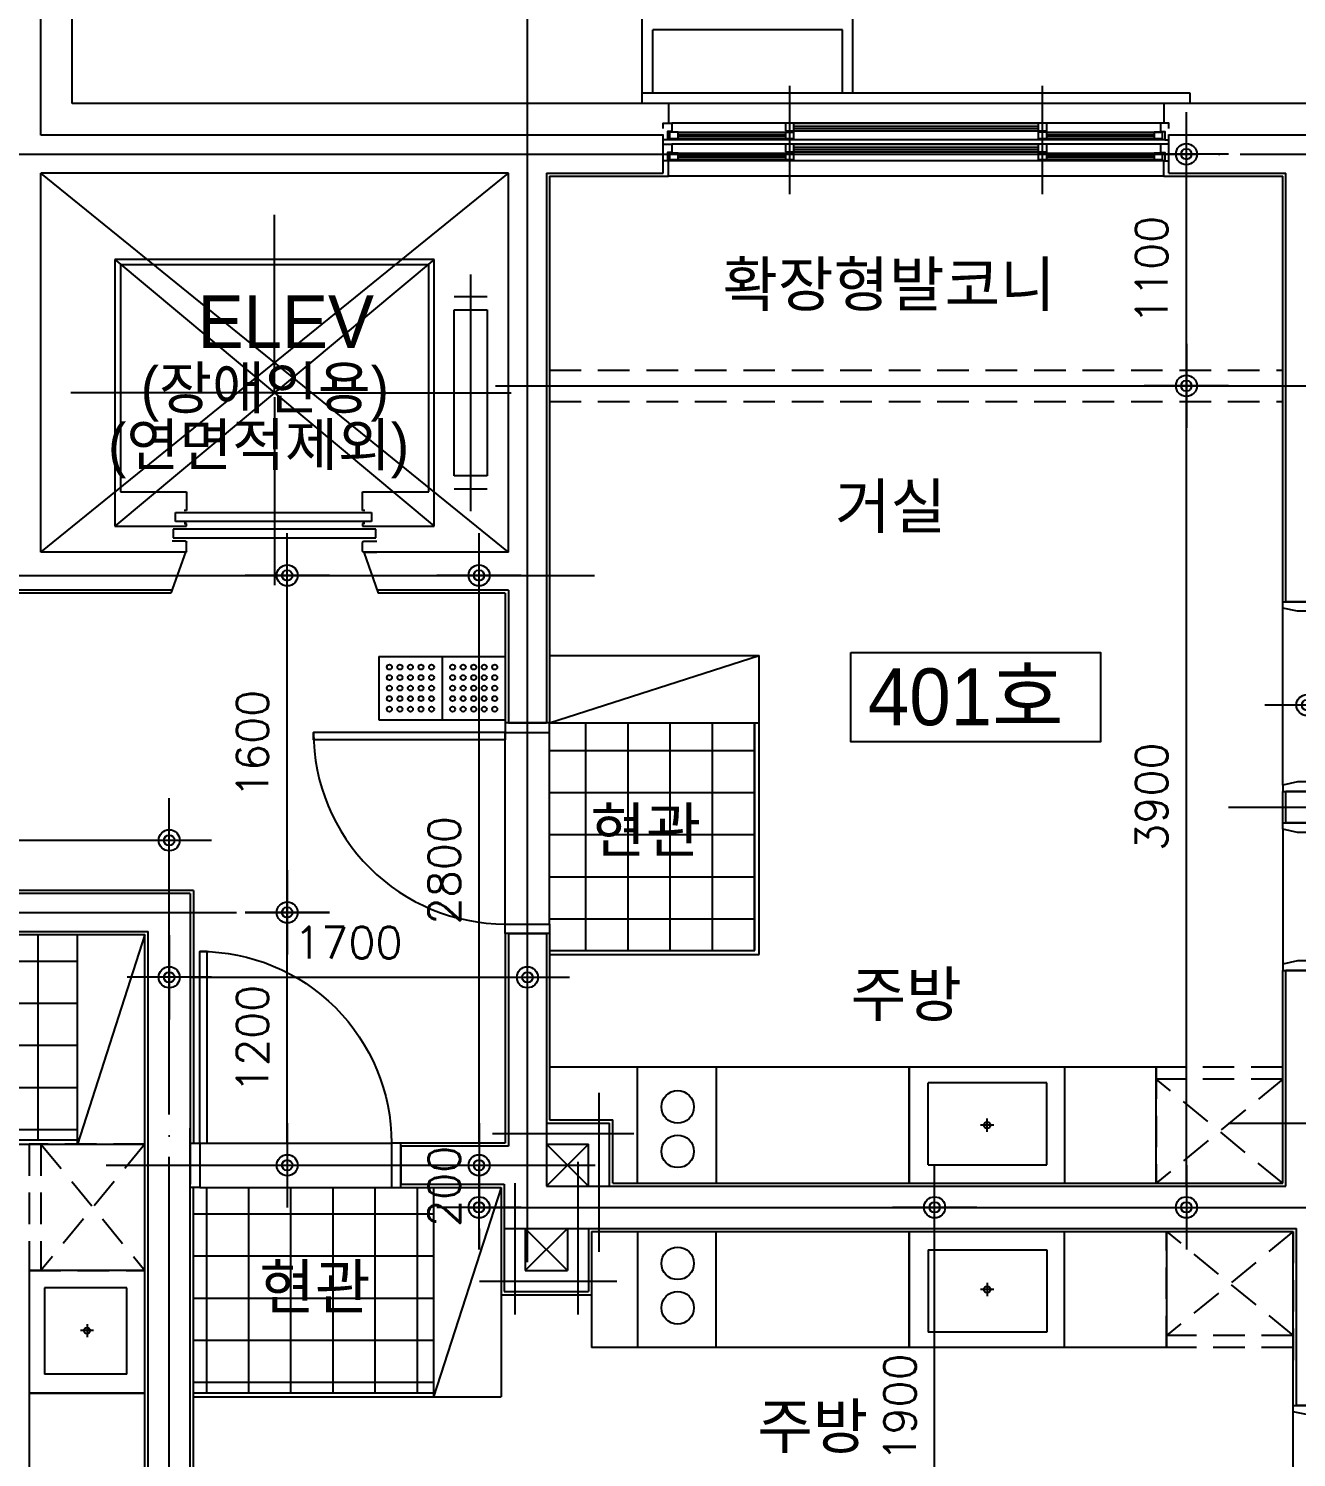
# Model space of a CAD drawing. Header units: millimetres. Extents: x 5537433 to 5830173, y -900794 to -778623.
# Drawn here: x 5635273 to 5641291, y -820541 to -813758 of the extents above; entities that cross this region are included whole.
import ezdxf

# ---------------------------------------------------------------- set-up
doc = ezdxf.new("R2010")
doc.units = ezdxf.units.MM
doc.header["$LTSCALE"] = 100
doc.linetypes.add('CEN', pattern=[62, 60, -1, 0, -1])
doc.linetypes.add('HID', pattern=[2.3, 1.5, -0.8])
doc.layers.get('0').update_dxf_attribs({"linetype": 'CONTINUOUS'})
doc.layers.get('DEFPOINTS').update_dxf_attribs({"linetype": 'CONTINUOUS'})
for name, color, linetype in [('181', 181, 'CONTINUOUS'), ('60', 60, 'CONTINUOUS'), ('9', 9, 'CONTINUOUS'), ('CEN', 1, 'CEN'), ('COL', 2, 'CONTINUOUS'), ('COR', 4, 'CONTINUOUS'), ('DIM', 7, 'CONTINUOUS'), ('ETC', 6, 'CONTINUOUS'), ('FIN', 9, 'CONTINUOUS'), ('HAT', 8, 'CONTINUOUS'), ('WID', 4, 'CONTINUOUS')]:
    doc.layers.add(name, color=color, linetype=linetype)
doc.styles.add('2', font='')
doc.styles.add('GHS', font='ROMANS.shx', dxfattribs={"bigfont": 'GHS.shx'})
doc.styles.get('2').set_extended_font_data('HYtbrB')
doc.dimstyles.get("Standard").update_dxf_attribs({"dimtxt": 0.18, "dimasz": 0.18, "dimexe": 0.18, "dimexo": 0.0625, "dimgap": 0.09, "dimtad": 0, "dimtih": 1, "dimtoh": 1, "dimdec": 4, "dimzin": 0, "dimdsep": 46, "dimtxsty": 'STANDARD', "dimcen": 0.09, "dimadec": 0, "dimazin": 0, "dimtfac": 1, "dimtdec": 4, "dimtofl": 0, "dimtmove": 0, "dimatfit": 3, "dimfxl": 1, "dimtolj": 1, "dimtzin": 0, "dimarcsym": 0})
pattern_1 = [(0, (-69881.65, -4384.8), (0, 200), []), (90, (-69881.65, -4384.8), (-200, 1e-14), [])]

# ---------------------------------------------------------------- blocks, each defined once
blk = doc.blocks.new('Z_DOT')
at = {"layer": 'DIM', "color": 7}
for p, q in [((0, -2), (0, 2)), ((-2, 0), (2, 0))]:
    blk.add_line(p, q, dxfattribs=at)
for radius in [0.5, 0.25]:
    blk.add_circle((0, 0), radius, dxfattribs=at)
blk = doc.blocks.new('*D114')
at = {"layer": 'DEFPOINTS', "color": 0, "linetype": 'Continuous', "transparency": 16777216}
for p in [(5640768.4, -814354.1), (5640768.4, -814354.1), (5640768.4, -815454.1)]:
    blk.add_point(p, dxfattribs=at)
at = {"layer": 'DIM', "color": 0, "linetype": 'Continuous', "lineweight": -2, "transparency": 16777216}
blk.add_line((5640768.4, -815354.1), (5640768.4, -814454.1), dxfattribs=at)
at = {"layer": 'DIM', "color": 0, "linetype": 'Continuous', "lineweight": -2, "transparency": 16777216, "xscale": 100, "yscale": 100, "zscale": 100}
for p, rotation in [((5640768.4, -814354.1), 90), ((5640768.4, -815454.1), 270)]:
    blk.add_blockref('Z_DOT', p, dxfattribs=dict(at, rotation=rotation))
at = {"layer": 'DIM', "color": 60, "linetype": 'Continuous', "transparency": 16777216, "insert": (5640603.4, -814904.1), "char_height": 150, "attachment_point": 5, "rotation": 90, "style": 'GHS'}
blk.add_mtext('\\A1;1100', dxfattribs=at)
blk = doc.blocks.new('*D272')
at = {"layer": 'DEFPOINTS', "color": 0, "linetype": 'Continuous', "transparency": 16777216}
for p in [(5641340.7, -816969.6), (5643240.7, -816969.6), (5643240.7, -816969.6)]:
    blk.add_point(p, dxfattribs=at)
at = {"layer": 'DIM', "color": 0, "linetype": 'Continuous', "lineweight": -2, "transparency": 16777216}
blk.add_line((5641440.7, -816969.6), (5643140.7, -816969.6), dxfattribs=at)
at = {"layer": 'DIM', "color": 0, "linetype": 'Continuous', "lineweight": -2, "transparency": 16777216, "xscale": 100, "yscale": 100, "zscale": 100, "rotation": 180}
blk.add_blockref('Z_DOT', (5641340.7, -816969.6), dxfattribs=at)
at = {"layer": 'DIM', "color": 0, "linetype": 'Continuous', "lineweight": -2, "transparency": 16777216, "xscale": 100, "yscale": 100, "zscale": 100}
blk.add_blockref('Z_DOT', (5643240.7, -816969.6), dxfattribs=at)
at = {"layer": 'DIM', "color": 60, "linetype": 'Continuous', "transparency": 16777216, "insert": (5642290.7, -816804.6), "char_height": 150, "attachment_point": 5, "style": 'GHS'}
blk.add_mtext('\\A1;1900', dxfattribs=at)
blk = doc.blocks.new('*D274')
at = {"layer": 'DEFPOINTS', "color": 0, "linetype": 'Continuous', "transparency": 16777216}
for p in [(5639573.6, -819354.1), (5639573.6, -819354.1), (5639573.6, -821254.1)]:
    blk.add_point(p, dxfattribs=at)
at = {"layer": 'DIM', "color": 0, "linetype": 'Continuous', "lineweight": -2, "transparency": 16777216}
blk.add_line((5639573.6, -821154.1), (5639573.6, -819454.1), dxfattribs=at)
at = {"layer": 'DIM', "color": 0, "linetype": 'Continuous', "lineweight": -2, "transparency": 16777216, "xscale": 100, "yscale": 100, "zscale": 100}
for p, rotation in [((5639573.6, -819354.1), 90), ((5639573.6, -821254.1), 270)]:
    blk.add_blockref('Z_DOT', p, dxfattribs=dict(at, rotation=rotation))
at = {"layer": 'DIM', "color": 60, "linetype": 'Continuous', "transparency": 16777216, "insert": (5639408.6, -820304.1), "char_height": 150, "attachment_point": 5, "rotation": 90, "style": 'GHS'}
blk.add_mtext('\\A1;1900', dxfattribs=at)
blk = doc.blocks.new('*D275')
at = {"layer": 'DEFPOINTS', "color": 0, "linetype": 'Continuous', "transparency": 16777216}
for p in [(5640768.4, -815454.1), (5640768.4, -815454.1), (5640768.4, -819354.1)]:
    blk.add_point(p, dxfattribs=at)
at = {"layer": 'DIM', "color": 0, "linetype": 'Continuous', "lineweight": -2, "transparency": 16777216}
blk.add_line((5640768.4, -819254.1), (5640768.4, -815554.1), dxfattribs=at)
at = {"layer": 'DIM', "color": 0, "linetype": 'Continuous', "lineweight": -2, "transparency": 16777216, "xscale": 100, "yscale": 100, "zscale": 100}
for p, rotation in [((5640768.4, -815454.1), 90), ((5640768.4, -819354.1), 270)]:
    blk.add_blockref('Z_DOT', p, dxfattribs=dict(at, rotation=rotation))
at = {"layer": 'DIM', "color": 60, "linetype": 'Continuous', "transparency": 16777216, "insert": (5640603.4, -817404.1), "char_height": 150, "attachment_point": 5, "rotation": 90, "style": 'GHS'}
blk.add_mtext('\\A1;3900', dxfattribs=at)
blk = doc.blocks.new('*D276')
at = {"layer": 'DEFPOINTS', "color": 0, "linetype": 'Continuous', "transparency": 16777216}
for p in [(5637411.2, -819154.1), (5637411.2, -819154.1), (5637411.2, -819354.1)]:
    blk.add_point(p, dxfattribs=at)
at = {"layer": 'DIM', "color": 0, "linetype": 'Continuous', "lineweight": -2, "transparency": 16777216}
for p, q in [((5637411.2, -819054.1), (5637411.2, -818954.1)), ((5637411.2, -819354.1), (5637411.2, -819154.1)), ((5637411.2, -819454.1), (5637411.2, -819554.1))]:
    blk.add_line(p, q, dxfattribs=at)
at = {"layer": 'DIM', "color": 0, "linetype": 'Continuous', "lineweight": -2, "transparency": 16777216, "xscale": 100, "yscale": 100, "zscale": 100}
for p, rotation in [((5637411.2, -819154.1), 270), ((5637411.2, -819354.1), 90)]:
    blk.add_blockref('Z_DOT', p, dxfattribs=dict(at, rotation=rotation))
at = {"layer": 'DIM', "color": 60, "linetype": 'Continuous', "transparency": 16777216, "insert": (5637246.2, -819254.1), "char_height": 150, "attachment_point": 5, "rotation": 90, "style": 'GHS'}
blk.add_mtext('\\A1;200', dxfattribs=at)
blk = doc.blocks.new('*D277')
at = {"layer": 'DEFPOINTS', "color": 0, "linetype": 'Continuous', "transparency": 16777216}
for p in [(5637411.2, -816354.1), (5637411.2, -816354.1), (5637411.2, -819154.1)]:
    blk.add_point(p, dxfattribs=at)
at = {"layer": 'DIM', "color": 0, "linetype": 'Continuous', "lineweight": -2, "transparency": 16777216}
blk.add_line((5637411.2, -819054.1), (5637411.2, -816454.1), dxfattribs=at)
at = {"layer": 'DIM', "color": 0, "linetype": 'Continuous', "lineweight": -2, "transparency": 16777216, "xscale": 100, "yscale": 100, "zscale": 100}
for p, rotation in [((5637411.2, -816354.1), 90), ((5637411.2, -819154.1), 270)]:
    blk.add_blockref('Z_DOT', p, dxfattribs=dict(at, rotation=rotation))
at = {"layer": 'DIM', "color": 60, "linetype": 'Continuous', "transparency": 16777216, "insert": (5637246.2, -817754.1), "char_height": 150, "attachment_point": 5, "rotation": 90, "style": 'GHS'}
blk.add_mtext('\\A1;2800', dxfattribs=at)
blk = doc.blocks.new('*D280')
at = {"layer": 'DEFPOINTS', "color": 0, "linetype": 'Continuous', "transparency": 16777216}
for p in [(5636500.9, -816354.1), (5636500.9, -816354.1), (5636500.9, -817954.1)]:
    blk.add_point(p, dxfattribs=at)
at = {"layer": 'DIM', "color": 0, "linetype": 'Continuous', "lineweight": -2, "transparency": 16777216}
blk.add_line((5636500.9, -817854.1), (5636500.9, -816454.1), dxfattribs=at)
at = {"layer": 'DIM', "color": 0, "linetype": 'Continuous', "lineweight": -2, "transparency": 16777216, "xscale": 100, "yscale": 100, "zscale": 100}
for p, rotation in [((5636500.9, -816354.1), 90), ((5636500.9, -817954.1), 270)]:
    blk.add_blockref('Z_DOT', p, dxfattribs=dict(at, rotation=rotation))
at = {"layer": 'DIM', "color": 60, "linetype": 'Continuous', "transparency": 16777216, "insert": (5636335.9, -817154.1), "char_height": 150, "attachment_point": 5, "rotation": 90, "style": 'GHS'}
blk.add_mtext('\\A1;1600', dxfattribs=at)
blk = doc.blocks.new('*D281')
at = {"layer": 'DEFPOINTS', "color": 0, "linetype": 'Continuous', "transparency": 16777216}
for p in [(5633940.7, -817611.6), (5635940.7, -817611.6), (5635940.7, -817611.6)]:
    blk.add_point(p, dxfattribs=at)
at = {"layer": 'DIM', "color": 0, "linetype": 'Continuous', "lineweight": -2, "transparency": 16777216}
blk.add_line((5634040.7, -817611.6), (5635840.7, -817611.6), dxfattribs=at)
at = {"layer": 'DIM', "color": 0, "linetype": 'Continuous', "lineweight": -2, "transparency": 16777216, "xscale": 100, "yscale": 100, "zscale": 100, "rotation": 180}
blk.add_blockref('Z_DOT', (5633940.7, -817611.6), dxfattribs=at)
at = {"layer": 'DIM', "color": 0, "linetype": 'Continuous', "lineweight": -2, "transparency": 16777216, "xscale": 100, "yscale": 100, "zscale": 100}
blk.add_blockref('Z_DOT', (5635940.7, -817611.6), dxfattribs=at)
at = {"layer": 'DIM', "color": 60, "linetype": 'Continuous', "transparency": 16777216, "insert": (5634940.7, -817446.6), "char_height": 150, "attachment_point": 5, "style": 'GHS'}
blk.add_mtext('\\A1;2000', dxfattribs=at)
blk = doc.blocks.new('*D285')
at = {"layer": 'DEFPOINTS', "color": 0, "linetype": 'Continuous', "transparency": 16777216}
for p in [(5636500.9, -817954.1), (5636500.9, -817954.1), (5636500.9, -819154.1)]:
    blk.add_point(p, dxfattribs=at)
at = {"layer": 'DIM', "color": 0, "linetype": 'Continuous', "lineweight": -2, "transparency": 16777216}
blk.add_line((5636500.9, -819054.1), (5636500.9, -818054.1), dxfattribs=at)
at = {"layer": 'DIM', "color": 0, "linetype": 'Continuous', "lineweight": -2, "transparency": 16777216, "xscale": 100, "yscale": 100, "zscale": 100}
for p, rotation in [((5636500.9, -817954.1), 90), ((5636500.9, -819154.1), 270)]:
    blk.add_blockref('Z_DOT', p, dxfattribs=dict(at, rotation=rotation))
at = {"layer": 'DIM', "color": 60, "linetype": 'Continuous', "transparency": 16777216, "insert": (5636335.9, -818554.1), "char_height": 150, "attachment_point": 5, "rotation": 90, "style": 'GHS'}
blk.add_mtext('\\A1;1200', dxfattribs=at)
blk = doc.blocks.new('*D293')
at = {"layer": 'DEFPOINTS', "color": 0, "linetype": 'Continuous', "transparency": 16777216}
for p in [(5635940.7, -818262), (5637640.7, -818262), (5637640.7, -818262)]:
    blk.add_point(p, dxfattribs=at)
at = {"layer": 'DIM', "color": 0, "linetype": 'Continuous', "lineweight": -2, "transparency": 16777216}
blk.add_line((5636040.7, -818262), (5637540.7, -818262), dxfattribs=at)
at = {"layer": 'DIM', "color": 0, "linetype": 'Continuous', "lineweight": -2, "transparency": 16777216, "xscale": 100, "yscale": 100, "zscale": 100, "rotation": 180}
blk.add_blockref('Z_DOT', (5635940.7, -818262), dxfattribs=at)
at = {"layer": 'DIM', "color": 0, "linetype": 'Continuous', "lineweight": -2, "transparency": 16777216, "xscale": 100, "yscale": 100, "zscale": 100}
blk.add_blockref('Z_DOT', (5637640.7, -818262), dxfattribs=at)
at = {"layer": 'DIM', "color": 60, "linetype": 'Continuous', "transparency": 16777216, "insert": (5636790.7, -818097), "char_height": 150, "attachment_point": 5, "style": 'GHS'}
blk.add_mtext('\\A1;1700', dxfattribs=at)

msp = doc.modelspace()

# ---------------------------------------------------------------- hatches: boundary and pattern name
at = {"layer": 'HAT'}
h = msp.add_hatch(dxfattribs=at)
h.set_pattern_fill('U,N', color=256, scale=200, style=0, double=1, pattern_type=0)
h.set_pattern_definition(pattern_1)
h.paths.add_polyline_path([(5637745.7, -817054.1), (5638720.7, -817054.1), (5638720.7, -818134.1), (5637745.7, -818134.1)])
h = msp.add_hatch(dxfattribs=at)
h.set_pattern_fill('U,N', color=256, scale=200, style=0, double=1, pattern_type=0)
h.set_pattern_definition(pattern_1)
h.paths.add_polyline_path([(5634015.7, -818059.1), (5635505.7, -818059.1), (5635505.7, -819034.1), (5634015.7, -819034.1)])
h = msp.add_hatch(dxfattribs=at)
h.set_pattern_fill('U,N', color=256, scale=200, style=0, double=1, pattern_type=0)
h.set_pattern_definition(pattern_1)
h.paths.add_polyline_path([(5636055.7, -819259.1), (5637195.7, -819259.1), (5637195.7, -820234.1), (5636055.7, -820234.1)])

# ---------------------------------------------------------------- linework, layer by layer
msp.add_lwpolyline([(5639175.2, -816719.8), (5640360.3, -816719.8), (5640360.3, -817144.5), (5639175.2, -817144.5)], close=True)
at = {"layer": '181'}
for p, q in [((5637745.7, -816734.1), (5638740.7, -816734.1)), ((5637745.7, -817054.1), (5638740.7, -816734.1)), ((5638740.7, -818154.1), (5638740.7, -816734.1)), ((5637745.7, -817054.1), (5638740.7, -817054.1)), ((5638720.7, -818134.1), (5638720.7, -817054.1)), ((5635505.7, -819054.1), (5635505.7, -818059.1)), ((5635825.7, -818059.1), (5635505.7, -819054.1)), ((5637745.7, -818134.1), (5638720.7, -818134.1)), ((5637745.7, -818154.1), (5638740.7, -818154.1)), ((5638049.9, -818689.1), (5637749.9, -818689.1)), ((5638536.3, -818689.1), (5638536.3, -819239.1)), ((5639452.5, -818689.1), (5639452.5, -819239.1)), ((5640190, -818689.1), (5640190, -819239.1)), ((5634015.7, -819034.1), (5635505.7, -819034.1)), ((5634015.7, -819054.1), (5635825.7, -819054.1)), ((5637195.7, -819259.1), (5637195.7, -820254.1)), ((5637515.7, -819259.1), (5637195.7, -820254.1)), ((5638536.3, -820019.1), (5638536.3, -819469.1)), ((5639452.5, -820019.1), (5639452.5, -819469.1)), ((5640190, -820019.1), (5640190, -819469.1)), ((5637515.7, -819769.1), (5637515.7, -820254.1)), ((5637945.7, -819769.1), (5637945.7, -820019.1)), ((5635275.7, -820235.8), (5635825.7, -820235.8)), ((5636055.7, -820234.1), (5637195.7, -820234.1)), ((5636055.7, -820254.1), (5637515.7, -820254.1))]:
    msp.add_line(p, q, dxfattribs=at)
at = {"layer": '181', "color": 181, "linetype": 'HID'}
for p, q in [((5641225.7, -819239.1), (5641225.7, -818551.6)), ((5640624.7, -818689.1), (5640624.7, -819239.1)), ((5641225.7, -818689.1), (5640624.7, -818689.1)), ((5641225.7, -819239.1), (5641225.7, -818689.1)), ((5641225.7, -819239.1), (5640624.7, -818745.3)), ((5641225.7, -818745.3), (5640624.7, -818745.3)), ((5641226.7, -818745.3), (5640625.7, -819239.1)), ((5635825.7, -819054.1), (5635275.7, -819054.1)), ((5635275.7, -819054.1), (5635275.7, -819654.1)), ((5635825.7, -819054.1), (5635331.9, -819654.1)), ((5635331.9, -819054.1), (5635825.7, -819654.1)), ((5635331.9, -819054.1), (5635331.9, -819654.1)), ((5635825.7, -819654.1), (5635825.7, -819054.1)), ((5640624.7, -819239.1), (5641225.7, -819239.1)), ((5641275.7, -819469.1), (5640674.7, -819962.8)), ((5640674.7, -820019.1), (5640674.7, -819469.1)), ((5640674.7, -819469.1), (5641275.7, -819469.1)), ((5641276.7, -819962.8), (5640675.7, -819469.1)), ((5641275.7, -820156.6), (5641275.7, -819469.1)), ((5641275.7, -819469.1), (5641275.7, -820156.6)), ((5641275.7, -819469.1), (5641275.7, -820019.1)), ((5635275.7, -819654.1), (5635825.7, -819654.1)), ((5641275.7, -819962.8), (5640674.7, -819962.8)), ((5641275.7, -820019.1), (5640674.7, -820019.1))]:
    msp.add_line(p, q, dxfattribs=at)
at = {"layer": '181', "color": 181}
for p, q in [((5638069.9, -818689.1), (5638049.9, -818689.1)), ((5640624.7, -818689.1), (5638054.9, -818689.1)), ((5638669.9, -818689.1), (5638069.9, -818689.1)), ((5638163.4, -819239.1), (5638163.4, -818689.1)), ((5639452.5, -819239.1), (5639452.5, -818689.1)), ((5639452.5, -818689.1), (5639452.5, -819239.1)), ((5640624.7, -819239.1), (5640624.7, -818689.1)), ((5639543.1, -819152.3), (5639543.1, -818762.3)), ((5640106.3, -818762.3), (5639543.1, -818762.3)), ((5640106.3, -819152.3), (5640106.3, -818762.3)), ((5639822.8, -818995), (5639822.8, -818933)), ((5639854, -818964.6), (5639791.9, -818964.6)), ((5639543.1, -819152.3), (5640106.3, -819152.3)), ((5638045.7, -819239.1), (5638049.9, -819239.1)), ((5638045.7, -819239.1), (5640624.7, -819239.1)), ((5637945.7, -819469.1), (5637949.9, -819469.1)), ((5638045.7, -819469.1), (5640674.7, -819469.1)), ((5638163.4, -819469.1), (5638163.4, -820019.1)), ((5639452.5, -819469.1), (5639452.5, -820019.1)), ((5639452.5, -820019.1), (5639452.5, -819469.1)), ((5640674.7, -819469.1), (5640674.7, -820019.1)), ((5639543.1, -819555.9), (5639543.1, -819945.9)), ((5639543.1, -819555.9), (5640106.3, -819555.9)), ((5640106.3, -819555.9), (5640106.3, -819945.9)), ((5635275.7, -819654.1), (5635275.7, -821659.1)), ((5635825.7, -819654.1), (5635275.7, -819654.1)), ((5635825.7, -819654.1), (5635275.7, -819654.1)), ((5635825.7, -821674.9), (5635825.7, -819634.1)), ((5635738.9, -819736.1), (5635348.9, -819736.1)), ((5635348.9, -819736.1), (5635348.9, -820145.2)), ((5635738.9, -820145.2), (5635738.9, -819736.1)), ((5639854, -819743.6), (5639791.9, -819743.6)), ((5639822.8, -819713.1), (5639822.8, -819775.2)), ((5635581.6, -819939.2), (5635519.6, -819939.2)), ((5635551.2, -819908.1), (5635551.2, -819970.1)), ((5640106.3, -819945.9), (5639543.1, -819945.9)), ((5640674.7, -820019.1), (5637945.7, -820019.1)), ((5635738.9, -820145.2), (5635348.9, -820145.2)), ((5635825.7, -820235.8), (5635275.7, -820235.8)), ((5635275.7, -820235.8), (5635825.7, -820235.8))]:
    msp.add_line(p, q, dxfattribs=at)
at = {"layer": '181'}
for centre in [(5638353.9, -818877.2), (5638353.9, -819088.2), (5638353.9, -819620), (5638353.9, -819831)]:
    msp.add_circle(centre, 77.3, dxfattribs=at)
at = {"layer": '181', "color": 181}
for centre in [(5639822.9, -818964), (5639822.9, -819744.2), (5635550.6, -819939.1)]:
    msp.add_circle(centre, 15, dxfattribs=at)
at = {"layer": '9'}
for p, q in [((5635330.7, -816244.1), (5637550.7, -814444.1)), ((5637550.7, -816244.1), (5635330.7, -814444.1)), ((5636935.7, -816739.1), (5637235.7, -816739.1)), ((5636935.7, -816739.1), (5636935.7, -817039.1)), ((5636935.7, -816739.1), (5636935.7, -817039.1)), ((5636935.7, -816739.1), (5636935.7, -817039.1)), ((5637235.7, -816739.1), (5637235.7, -817039.1)), ((5637235.7, -816739.1), (5637535.7, -816739.1)), ((5637235.7, -816739.1), (5637235.7, -817039.1)), ((5637535.7, -816739.1), (5637535.7, -817039.1)), ((5637730.7, -819254.1), (5637930.7, -819054.1)), ((5637730.7, -819054.1), (5637930.7, -819254.1)), ((5637830.7, -819454.1), (5637630.7, -819654.1)), ((5637630.7, -819454.1), (5637830.7, -819654.1))]:
    msp.add_line(p, q, dxfattribs=at)
for centre in [(5636985.7, -816789.1), (5636985.7, -816839.1), (5637035.7, -816789.1), (5637035.7, -816839.1), (5637085.7, -816789.1), (5637085.7, -816839.1), (5637135.7, -816789.1), (5637135.7, -816839.1), (5637185.7, -816789.1), (5637185.7, -816839.1), (5637285.7, -816789.1), (5637285.7, -816839.1), (5637335.7, -816789.1), (5637335.7, -816839.1), (5637385.7, -816789.1), (5637385.7, -816839.1), (5637435.7, -816789.1), (5637435.7, -816839.1), (5637485.7, -816789.1), (5637485.7, -816839.1), (5636985.7, -816889.1), (5637035.7, -816889.1), (5637085.7, -816889.1), (5637135.7, -816889.1), (5637185.7, -816889.1), (5637285.7, -816889.1), (5637335.7, -816889.1), (5637385.7, -816889.1), (5637435.7, -816889.1), (5637485.7, -816889.1), (5636985.7, -816939.1), (5637035.7, -816939.1), (5637085.7, -816939.1), (5637135.7, -816939.1), (5637185.7, -816939.1), (5637285.7, -816939.1), (5637335.7, -816939.1), (5637385.7, -816939.1), (5637435.7, -816939.1), (5637485.7, -816939.1), (5636985.7, -816989.1), (5637035.7, -816989.1), (5637085.7, -816989.1), (5637135.7, -816989.1), (5637185.7, -816989.1), (5637285.7, -816989.1), (5637335.7, -816989.1), (5637385.7, -816989.1), (5637435.7, -816989.1), (5637485.7, -816989.1)]:
    msp.add_circle(centre, 12, dxfattribs=at)
at = {"layer": 'CEN'}
for p, q in [((5637640.7, -819614.3), (5637640.7, -809327.4)), ((5634824.1, -814354.1), (5649339.2, -814354.1)), ((5637489.1, -815454.1), (5641591.5, -815454.1)), ((5634919.5, -816354.1), (5637958.8, -816354.1)), ((5640968.8, -817454.1), (5649337.9, -817454.1)), ((5635940.7, -825114.1), (5635940.7, -817554.5)), ((5630564.6, -817954.1), (5636259.3, -817954.1)), ((5637980.7, -819565), (5637980.7, -818811)), ((5637474.7, -819004.1), (5638145.2, -819004.1)), ((5640968.8, -818954.1), (5649337.9, -818954.1)), ((5637880.7, -819137.5), (5637880.7, -819862.1)), ((5635641.7, -819154.1), (5637962, -819154.1)), ((5637580.7, -819239.9), (5637580.7, -819862)), ((5637365.8, -819354.1), (5641729.6, -819354.1)), ((5637413.2, -819704.1), (5638065.4, -819704.1))]:
    msp.add_line(p, q, dxfattribs=at)
at = {"layer": 'COL'}
for p, q in [((5635330.7, -814264.1), (5635330.7, -813464.1)), ((5638285.7, -814264.1), (5635330.7, -814264.1)), ((5638285.7, -814444.1), (5638285.7, -814264.1)), ((5644430.7, -814264.1), (5640685.7, -814264.1)), ((5640685.7, -814444.1), (5640685.7, -814264.1)), ((5635330.7, -816244.1), (5635330.7, -814444.1)), ((5637550.7, -814444.1), (5635330.7, -814444.1)), ((5637550.7, -816244.1), (5637550.7, -814444.1)), ((5637730.7, -814444.1), (5638285.7, -814444.1)), ((5637730.7, -814444.1), (5637730.7, -817054.1)), ((5640685.7, -814444.1), (5641240.7, -814444.1)), ((5641240.7, -816479.1), (5641240.7, -814444.1)), ((5636017.2, -816244.1), (5635330.7, -816244.1)), ((5636017.3, -816244), (5635948.3, -816439.1)), ((5636864.1, -816244), (5636933.1, -816439.1)), ((5637550.7, -816244.1), (5636864.1, -816244.1)), ((5635953.6, -816424.1), (5635150.7, -816424.1)), ((5637550.7, -816424.1), (5636927.7, -816424.1)), ((5637550.7, -816424.1), (5637550.7, -817054.1)), ((5641390.7, -816479.1), (5641240.7, -816479.1)), ((5637550.7, -817054.1), (5637730.7, -817054.1)), ((5641390.7, -817379.1), (5641240.7, -817379.1)), ((5641240.7, -817529.1), (5641240.7, -817379.1)), ((5641390.7, -817529.1), (5641240.7, -817529.1)), ((5636040.7, -817864.1), (5635000.7, -817864.1)), ((5636040.7, -817864.1), (5636040.7, -819064.1)), ((5635000.7, -818044.1), (5635840.7, -818044.1)), ((5635840.7, -821994.1), (5635840.7, -818044.1)), ((5637550.7, -818054.1), (5637550.7, -819064.1)), ((5637550.7, -818054.1), (5637730.7, -818054.1)), ((5637730.7, -818054.1), (5637730.7, -819254.1)), ((5641240.7, -819254.1), (5641240.7, -818229.1)), ((5641390.7, -818229.1), (5641240.7, -818229.1)), ((5636040.7, -823064.1), (5636040.7, -818978)), ((5637730.7, -818954.1), (5638030.7, -818954.1)), ((5638030.7, -819254.1), (5638030.7, -818954.1)), ((5636040.7, -819064.1), (5636040.7, -819244.1)), ((5637550.7, -819064.1), (5637040.7, -819064.1)), ((5637040.7, -819064.1), (5637040.7, -819244.1)), ((5637730.7, -819054.1), (5637930.7, -819054.1)), ((5637930.7, -819254.1), (5637930.7, -819054.1)), ((5636040.7, -819244.1), (5636040.7, -819244.1)), ((5637040.7, -819244.1), (5637530.7, -819244.1)), ((5637530.7, -819244.1), (5637530.7, -819454.1)), ((5637730.7, -819254.1), (5641240.7, -819254.1)), ((5637530.7, -819454.1), (5641290.7, -819454.1)), ((5637530.7, -819454.1), (5637530.7, -819754.1)), ((5637630.7, -819454.1), (5637630.7, -819654.1)), ((5637830.7, -819454.1), (5637830.7, -819654.1)), ((5637930.7, -819454.1), (5637930.7, -819754.1)), ((5641290.7, -820294.1), (5641290.7, -819454.1)), ((5637630.7, -819654.1), (5637830.7, -819654.1)), ((5637630.7, -819654.1), (5637830.7, -819654.1)), ((5637530.7, -819754.1), (5637930.7, -819754.1)), ((5641440.7, -820294.1), (5641290.7, -820294.1))]:
    msp.add_line(p, q, dxfattribs=at)
at = {"layer": 'COR', "color": 4}
for p, q in [((5636440.7, -815487.1), (5636440.7, -814642.2)), ((5635682.7, -814853.6), (5635682.7, -816120.7)), ((5637198.6, -814853.6), (5635682.7, -816120.7)), ((5635682.7, -814853.6), (5637198.6, -816120.7)), ((5637198.6, -814853.6), (5635682.7, -814853.6)), ((5637198.6, -816120.7), (5637198.6, -814853.6)), ((5637172.5, -814879.7), (5635708.9, -814879.7)), ((5635708.9, -814879.7), (5635708.9, -815956.5)), ((5637172.5, -815956.5), (5637172.5, -814879.7)), ((5637371, -814925.6), (5637371, -816048.7)), ((5637292.6, -815030.1), (5637449.4, -815030.1)), ((5637292.6, -815881.5), (5637292.6, -815092.8)), ((5637292.6, -815092.8), (5637449.4, -815092.8)), ((5637449.4, -815092.8), (5637449.4, -815881.5)), ((5636440.7, -815487.1), (5635473.6, -815487.1)), ((5636440.7, -815487.1), (5637563.1, -815487.1)), ((5636440.7, -815507.1), (5636440.7, -816400.9)), ((5637449.4, -815881.5), (5637292.6, -815881.5)), ((5637449.4, -815944.2), (5637292.6, -815944.2)), ((5635708.9, -815956.5), (5636022.5, -815956.5)), ((5636022.5, -815956.5), (5636022.5, -816045.4)), ((5636858.8, -816045.4), (5636858.8, -815956.5)), ((5636858.8, -815956.5), (5637172.5, -815956.5)), ((5635970.2, -816097.7), (5635970.2, -816055.9)), ((5635970.2, -816055.9), (5636900.7, -816055.9)), ((5636022.5, -816045.4), (5636012, -816045.4)), ((5636869.3, -816045.4), (5636858.8, -816045.4)), ((5636900.7, -816055.9), (5636900.7, -816097.7)), ((5635682.7, -816120.7), (5636022.5, -816120.7)), ((5636921.6, -816134.3), (5635959.8, -816134.3)), ((5635959.8, -816134.3), (5635959.8, -816176.1)), ((5636900.7, -816097.7), (5635970.2, -816097.7)), ((5636022.5, -816108.1), (5636012, -816108.1)), ((5636012, -816108.1), (5636022.5, -816108.1)), ((5636022.5, -816120.7), (5636022.5, -816108.1)), ((5636869.3, -816108.1), (5636858.8, -816108.1)), ((5636858.8, -816108.1), (5636858.8, -816120.7)), ((5636858.8, -816120.7), (5637198.6, -816120.7)), ((5636921.6, -816176.1), (5636921.6, -816134.3)), ((5636017.3, -816191.8), (5635954.5, -816191.8)), ((5635959.8, -816176.1), (5636921.6, -816176.1)), ((5636022.5, -816238.8), (5636022.5, -816197)), ((5636858.8, -816238.8), (5636858.8, -816197)), ((5636864.1, -816191.8), (5636926.8, -816191.8)), ((5636017.3, -816244), (5635954.5, -816244)), ((5636864.1, -816244), (5636926.8, -816244))]:
    msp.add_line(p, q, dxfattribs=at)
at = {"layer": 'COR', "color": 4, "extrusion": (0, 0, -1)}
for centre, major_axis, start_param, end_param in [((5636017.3, -816197), (3.7, 3.7), -0.785398, 0.785398), ((5636017.3, -816222.4), (3.7, 3.7), 0.785398, 1.05165), ((5636864.1, -816197), (-3.7, 3.7), 5.497787, 7.068583), ((5636864.1, -816222.4), (-3.7, 3.7), 5.231535, 5.497787), ((5636017.3, -816238.8), (3.7, 3.7), 0.785398, 2.356194), ((5636864.1, -816238.8), (3.7, 3.7), 2.356194, 3.926991)]:
    msp.add_ellipse(centre, major_axis=major_axis, ratio=1, start_param=start_param, end_param=end_param, dxfattribs=at)
at = {"layer": 'ETC'}
for p, q in [((5638185.7, -814064.1), (5638185.7, -813714.1)), ((5639185.7, -814064.1), (5639185.7, -813714.1)), ((5639135.7, -813764.1), (5638235.7, -813764.1)), ((5638235.7, -814064.1), (5638235.7, -813764.1)), ((5639135.7, -814064.1), (5639135.7, -813764.1)), ((5638185.7, -814114.1), (5638185.7, -814064.1)), ((5640785.7, -814064.1), (5638185.7, -814064.1)), ((5640785.7, -814114.1), (5640785.7, -814064.1))]:
    msp.add_line(p, q, dxfattribs=at)
at = {"layer": 'FIN'}
for p, q in [((5635480.7, -814114.1), (5635480.7, -813314.1)), ((5638310.7, -814114.1), (5635480.7, -814114.1)), ((5638310.7, -814114.1), (5638310.7, -814206.6)), ((5640660.7, -814114.1), (5640660.7, -814206.6)), ((5644580.7, -814114.1), (5640660.7, -814114.1)), ((5638310.7, -814459.1), (5638310.7, -814386.6)), ((5640660.7, -814459.1), (5640660.7, -814386.6)), ((5637745.7, -814459.1), (5638310.7, -814459.1)), ((5637745.7, -814459.1), (5637745.7, -817054.1)), ((5640660.7, -814459.1), (5641225.7, -814459.1)), ((5641225.7, -816479.1), (5641225.7, -814459.1)), ((5635948.3, -816439.1), (5635135.7, -816439.1)), ((5637535.7, -816439.1), (5636933.1, -816439.1)), ((5637535.7, -816439.1), (5637535.7, -817054.1)), ((5636935.7, -817039.1), (5637535.7, -817039.1)), ((5641225.7, -817529.1), (5641225.7, -817379.1)), ((5636055.7, -817849.1), (5635000.7, -817849.1)), ((5636055.7, -817849.1), (5636055.7, -819049.1)), ((5637535.7, -818054.1), (5637535.7, -819049.1)), ((5637745.7, -818054.1), (5637745.7, -818939.1)), ((5635000.7, -818059.1), (5635825.7, -818059.1)), ((5635825.7, -821679.1), (5635825.7, -818059.1)), ((5635825.7, -821679.1), (5635825.7, -818059.1)), ((5641225.7, -819239.1), (5641225.7, -818229.1)), ((5637745.7, -818939.1), (5638045.7, -818939.1)), ((5638045.7, -819239.1), (5638045.7, -818939.1)), ((5637535.7, -819049.1), (5637040.7, -819049.1)), ((5636055.7, -819259.1), (5636040.7, -819259.1)), ((5636055.7, -823049.1), (5636055.7, -819259.1)), ((5637040.7, -819259.1), (5637515.7, -819259.1)), ((5637515.7, -819259.1), (5637515.7, -819469.1)), ((5638045.7, -819239.1), (5641225.7, -819239.1)), ((5638105.7, -819239.1), (5641225.7, -819239.1)), ((5637515.7, -819469.1), (5637515.7, -819769.1)), ((5637945.7, -819469.1), (5641275.7, -819469.1)), ((5637945.7, -819469.1), (5637945.7, -819769.1)), ((5641275.7, -820294.1), (5641275.7, -819469.1)), ((5637515.7, -819769.1), (5637945.7, -819769.1))]:
    msp.add_line(p, q, dxfattribs=at)
at = {"layer": 'FIN', "linetype": 'HID'}
for p, q in [((5637745.7, -815379.1), (5641225.7, -815379.1)), ((5637745.7, -815529.1), (5641225.7, -815529.1))]:
    msp.add_line(p, q, dxfattribs=at)
at = {"layer": 'WID'}
for p, q in [((5638885.7, -814544.1), (5638885.7, -814029.1)), ((5640085.7, -814544.1), (5640085.7, -814029.1)), ((5640660.7, -814114.1), (5638310.7, -814114.1)), ((5640645.7, -814206.6), (5638325.7, -814206.6)), ((5638355.7, -814249.6), (5638905.7, -814249.6)), ((5638905.7, -814206.6), (5640065.7, -814206.6)), ((5638905.7, -814221.1), (5640065.7, -814221.1)), ((5638905.7, -814232.1), (5640065.7, -814232.1)), ((5638905.7, -814243.6), (5640065.7, -814243.6)), ((5640105.7, -814249.6), (5640655.7, -814249.6)), ((5640665.7, -814286.6), (5638305.7, -814286.6)), ((5640645.7, -814306.6), (5638325.7, -814306.6)), ((5638355.7, -814260.6), (5638865.7, -814260.6)), ((5638355.7, -814268.6), (5638865.7, -814268.6)), ((5638355.7, -814279.6), (5638865.7, -814279.6)), ((5638905.7, -814306.6), (5640065.7, -814306.6)), ((5638905.7, -814321.1), (5640065.7, -814321.1)), ((5640105.7, -814260.6), (5640615.7, -814260.6)), ((5640105.7, -814268.6), (5640615.7, -814268.6)), ((5640105.7, -814279.6), (5640615.7, -814279.6)), ((5640665.7, -814386.6), (5638305.7, -814386.6)), ((5638355.7, -814349.6), (5638905.7, -814349.6)), ((5638355.7, -814360.6), (5638865.7, -814360.6)), ((5638355.7, -814368.6), (5638865.7, -814368.6)), ((5638355.7, -814379.6), (5638865.7, -814379.6)), ((5638905.7, -814332.1), (5640065.7, -814332.1)), ((5638905.7, -814343.6), (5640065.7, -814343.6)), ((5640105.7, -814349.6), (5640655.7, -814349.6)), ((5640105.7, -814360.6), (5640615.7, -814360.6)), ((5640105.7, -814368.6), (5640615.7, -814368.6)), ((5640105.7, -814379.6), (5640615.7, -814379.6)), ((5640660.7, -814459.1), (5638310.7, -814459.1)), ((5641225.7, -817349.1), (5641225.7, -816509.1)), ((5637535.7, -818009.1), (5637535.7, -817099.1)), ((5637745.7, -818009.1), (5637745.7, -817099.1)), ((5641225.7, -817559.1), (5641225.7, -818199.1)), ((5636085.7, -819049.1), (5636995.7, -819049.1)), ((5636085.7, -819259.1), (5636995.7, -819259.1)), ((5641275.7, -821164.1), (5641275.7, -820324.1))]:
    msp.add_line(p, q, dxfattribs=at)
for points in [[(5638285.7, -814231.6), (5638285.7, -814206.6), (5638325.7, -814206.6), (5638325.7, -814246.6), (5638305.7, -814246.6), (5638305.7, -814286.6), (5638285.7, -814286.6), (5638285.7, -814261.6)], [(5640685.7, -814231.6), (5640685.7, -814206.6), (5640645.7, -814206.6), (5640645.7, -814246.6), (5640665.7, -814246.6), (5640665.7, -814286.6), (5640685.7, -814286.6), (5640685.7, -814261.6)], [(5638285.7, -814331.6), (5638285.7, -814306.6), (5638325.7, -814306.6), (5638325.7, -814346.6), (5638305.7, -814346.6), (5638305.7, -814386.6), (5638285.7, -814386.6), (5638285.7, -814361.6)], [(5640685.7, -814331.6), (5640685.7, -814306.6), (5640645.7, -814306.6), (5640645.7, -814346.6), (5640665.7, -814346.6), (5640665.7, -814386.6), (5640685.7, -814386.6), (5640685.7, -814361.6)], [(5637535.7, -817099.1), (5637535.7, -817134.1), (5636625.7, -817134.1), (5636625.7, -817099.1)], [(5636085.7, -819049.1), (5636120.7, -819049.1), (5636120.7, -818139.1), (5636085.7, -818139.1)]]:
    msp.add_lwpolyline(points, dxfattribs=at)
for points in [[(5638315.7, -814279.6), (5638355.7, -814279.6), (5638355.7, -814249.6), (5638315.7, -814249.6)], [(5638865.7, -814243.6), (5638905.7, -814243.6), (5638905.7, -814206.6), (5638865.7, -814206.6)], [(5638865.7, -814279.6), (5638905.7, -814279.6), (5638905.7, -814249.6), (5638865.7, -814249.6)], [(5640065.7, -814243.6), (5640105.7, -814243.6), (5640105.7, -814206.6), (5640065.7, -814206.6)], [(5640065.7, -814279.6), (5640105.7, -814279.6), (5640105.7, -814249.6), (5640065.7, -814249.6)], [(5640615.7, -814279.6), (5640655.7, -814279.6), (5640655.7, -814249.6), (5640615.7, -814249.6)], [(5638865.7, -814343.6), (5638905.7, -814343.6), (5638905.7, -814306.6), (5638865.7, -814306.6)], [(5640065.7, -814343.6), (5640105.7, -814343.6), (5640105.7, -814306.6), (5640065.7, -814306.6)], [(5638315.7, -814379.6), (5638355.7, -814379.6), (5638355.7, -814349.6), (5638315.7, -814349.6)], [(5638865.7, -814379.6), (5638905.7, -814379.6), (5638905.7, -814349.6), (5638865.7, -814349.6)], [(5640065.7, -814379.6), (5640105.7, -814379.6), (5640105.7, -814349.6), (5640065.7, -814349.6)], [(5640615.7, -814379.6), (5640655.7, -814379.6), (5640655.7, -814349.6), (5640615.7, -814349.6)], [(5641405.7, -816479.1), (5641405.7, -816509.1), (5641365.7, -816509.1), (5641365.7, -816524.1), (5641295.7, -816524.1), (5641225.7, -816509.1), (5641225.7, -816479.1)], [(5637535.7, -817054.1), (5637535.7, -817099.1), (5637745.7, -817099.1), (5637745.7, -817054.1)], [(5641405.7, -817379.1), (5641405.7, -817349.1), (5641365.7, -817349.1), (5641365.7, -817334.1), (5641295.7, -817334.1), (5641225.7, -817349.1), (5641225.7, -817379.1)], [(5641405.7, -817529.1), (5641405.7, -817559.1), (5641365.7, -817559.1), (5641365.7, -817574.1), (5641295.7, -817574.1), (5641225.7, -817559.1), (5641225.7, -817529.1)], [(5637535.7, -818054.1), (5637535.7, -818009.1), (5637745.7, -818009.1), (5637745.7, -818054.1)], [(5641405.7, -818229.1), (5641405.7, -818199.1), (5641365.7, -818199.1), (5641365.7, -818184.1), (5641295.7, -818184.1), (5641225.7, -818199.1), (5641225.7, -818229.1)], [(5636040.7, -819049.1), (5636085.7, -819049.1), (5636085.7, -819259.1), (5636040.7, -819259.1)], [(5637040.7, -819049.1), (5636995.7, -819049.1), (5636995.7, -819259.1), (5637040.7, -819259.1)], [(5641455.7, -820294.1), (5641455.7, -820324.1), (5641415.7, -820324.1), (5641415.7, -820339.1), (5641345.7, -820339.1), (5641275.7, -820324.1), (5641275.7, -820294.1)]]:
    msp.add_lwpolyline(points, close=True, dxfattribs=at)
for points in [[(5637535.7, -817099.1), (5636625.7, -817099.1, 0.414214), (5637535.7, -818009.1, 0.414214)], [(5636085.7, -819049.1), (5636085.7, -818139.1, -0.414214), (5636995.7, -819049.1, -0.414214)]]:
    msp.add_lwpolyline(points, format="xyb", dxfattribs=at)

# ---------------------------------------------------------------- texts
at = {"layer": '60', "style": '2'}
for s, height, p in [('확장형발코니', 210, (5638566.4, -815076.1)), ('ELEV', 250, (5636076.2, -815274.7)), ('(장애인용)', 200, (5635805.5, -815563.5)), ('(연면적제외)', 200, (5635650.2, -815833)), ('거실', 210, (5639100.7, -816129.7)), ('401호', 270, (5639256.9, -817065.5)), ('현관', 210, (5637939.3, -817668.5)), ('주방', 210, (5639175.1, -818447.2)), ('현관', 210, (5636368.5, -819835.5)), ('주방', 210, (5638731.5, -820497.8))]:
    msp.add_text(s, height=height, dxfattribs=at).set_placement(p)

# ---------------------------------------------------------------- dimensions: what is measured, and where the dimension line sits
at = {"layer": 'DIM', "linetype": 'Continuous'}
for p1, p2, picture, middle in [((5640768.4, -815454.1), (5640768.4, -814354.1), '*D114', (5640603.4, -814904.1)), ((5640768.4, -819354.1), (5640768.4, -815454.1), '*D275', (5640603.4, -817404.1)), ((5636500.9, -817954.1), (5636500.9, -816354.1), '*D280', (5636335.9, -817154.1)), ((5637411.2, -819154.1), (5637411.2, -816354.1), '*D277', (5637246.2, -817754.1)), ((5641340.7, -816969.6), (5643240.7, -816969.6), '*D272', (5642290.7, -816804.6)), ((5633940.7, -817611.6), (5635940.7, -817611.6), '*D281', (5634940.7, -817446.6)), ((5636500.9, -819154.1), (5636500.9, -817954.1), '*D285', (5636335.9, -818554.1)), ((5635940.7, -818262), (5637640.7, -818262), '*D293', (5636790.7, -818097)), ((5637411.2, -819354.1), (5637411.2, -819154.1), '*D276', (5637246.2, -819254.1)), ((5639573.6, -821254.1), (5639573.6, -819354.1), '*D274', (5639408.6, -820304.1))]:
    dim = msp.add_aligned_dim(p1=p1, p2=p2, distance=0, dimstyle='STANDARD', override={"dimscale": 100, "dimtxt": 1.5, "dimasz": 1, "dimexe": 0, "dimexo": 3, "dimgap": 0.9, "dimtad": 1, "dimtih": 0, "dimtoh": 0, "dimdec": 0, "dimzin": 8, "dimtxsty": 'GHS', "dimblk1": 'Z_DOT', "dimblk2": 'Z_DOT', "dimsah": 1, "dimcen": 2.5, "dimse1": 1, "dimse2": 1, "dimclrt": 60, "dimtix": 1, "dimtofl": 1, "dimtmove": 2}, dxfattribs=at)
    dim.commit()
    dim.dimension.update_dxf_attribs({"geometry": picture, "text_midpoint": middle})

doc.saveas('drawing.dxf')
